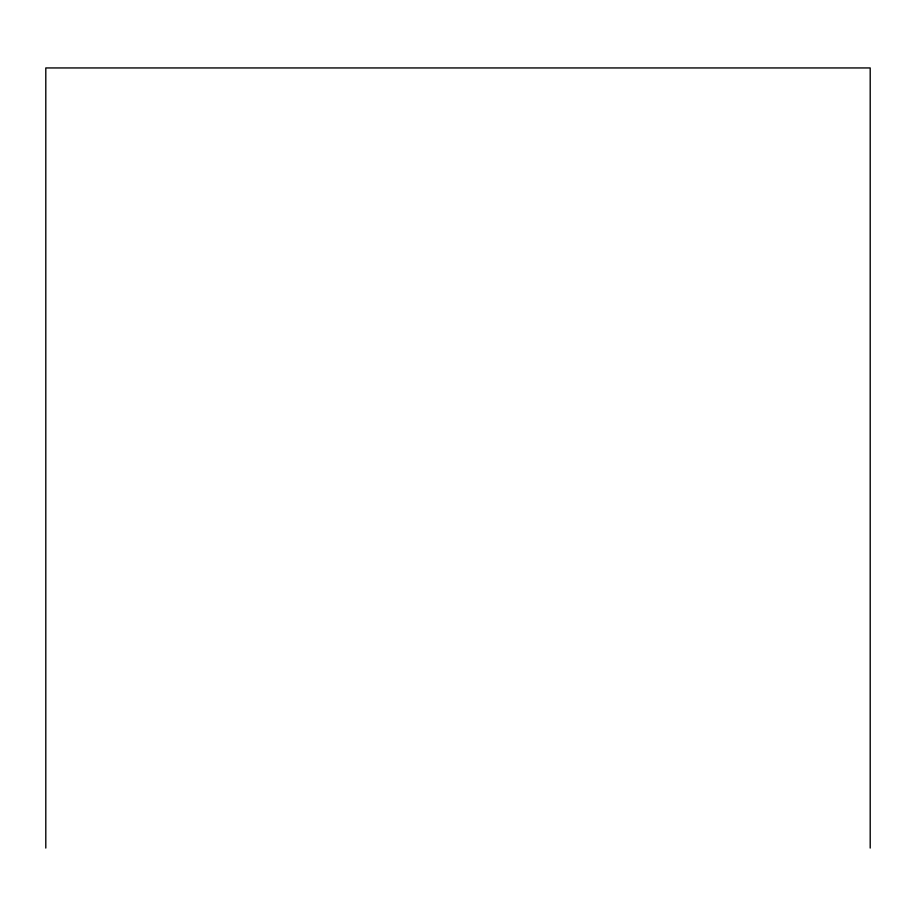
<?xml version="1.0" encoding="UTF-8"?>
<svg xmlns="http://www.w3.org/2000/svg" width="916" height="916" viewBox="0 0 916 916"><rect width="100%" height="100%" fill="white"/><g stroke="black" fill="none" stroke-linecap="round" stroke-linejoin="round"><path stroke-width="1.37" d="M870.2 848.056L870.2 67.944L45.8 67.944L45.8 848.056"/></g></svg>
